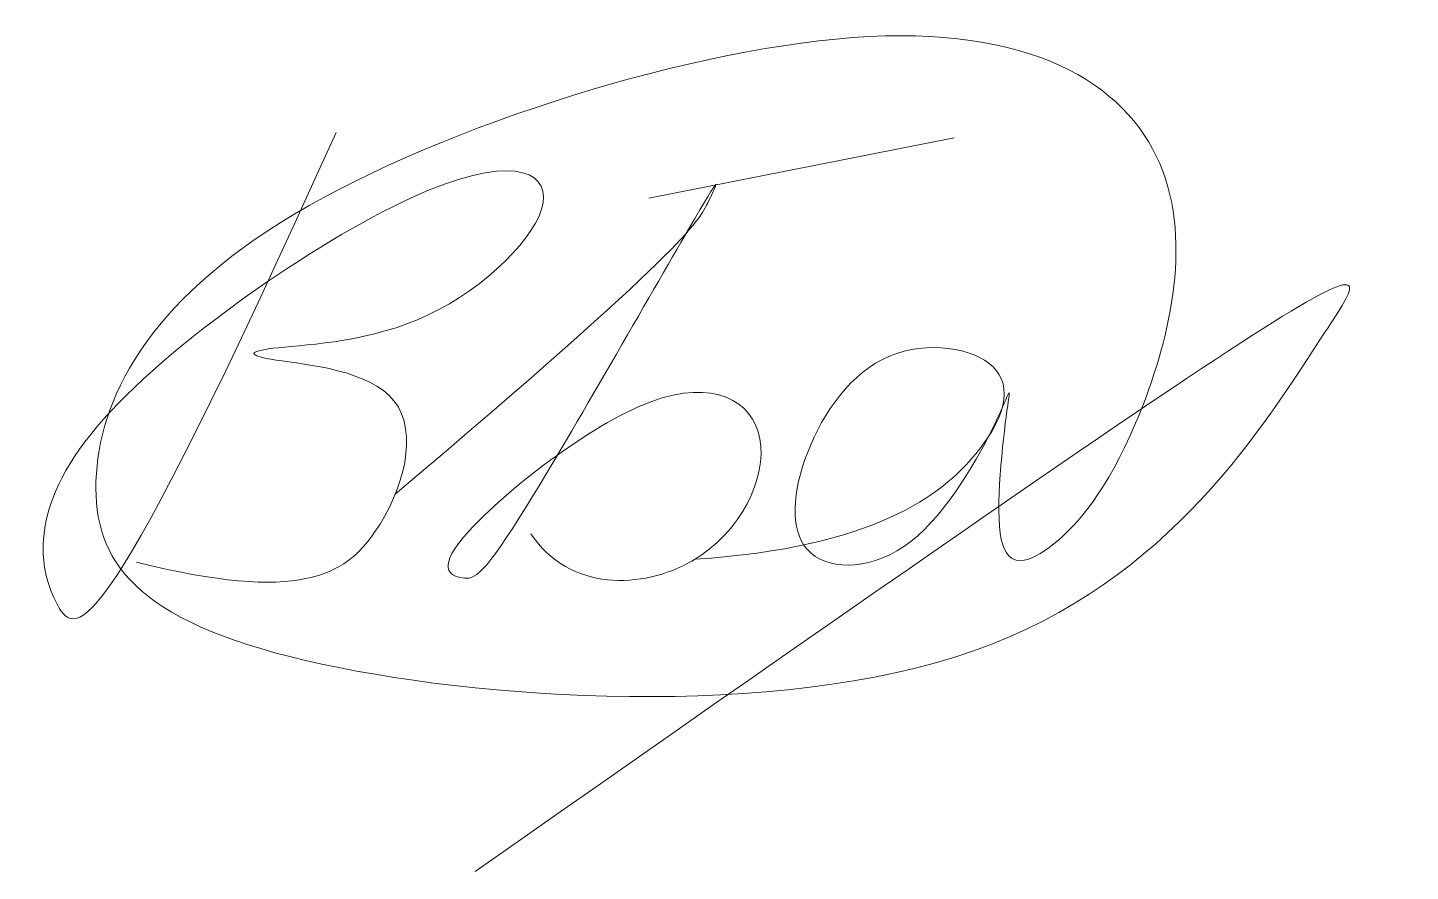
# Model space of a CAD drawing. Header units: millimetres. Extents: x 0.4 to 11.2, y -0.6 to 6.
import ezdxf

# ---------------------------------------------------------------- set-up
doc = ezdxf.new("R2010")
doc.units = ezdxf.units.MM
doc.layers.add('2. d32 - арматура', color=7, linetype='Continuous', lineweight=50, true_color=0x7d3700)
doc.layers.add('Nad', color=94, linetype='Continuous', lineweight=9)

# ---------------------------------------------------------------- blocks, each defined once
blk = doc.blocks.new('Подпись Боркунов')
at = {"layer": 'Nad', "color": 5, "lineweight": 20}
blk.add_line((3.645, 2.577), (7.789, 3.398), dxfattribs=at)
for points in [[(4.269, -2.32), (6.71, -2.161), (8.526, -0.742), (8.592, 0.512), (6.677, 0.71), (5.587, -1.006), (5.554, -2.491), (7.271, -2.458), (8.559, -0.148), (8.559, 0.215), (8.229, -2.557), (9.088, -2.293), (10.244, -0.94), (11.433, 3.218), (7.734, 5.726), (-2.559, 2.495), (-4.45, -1.52), (-2.771, -3.966), (9.45, -4.769), (13.283, 1.667), (13.976, 2.327), (1.29, -6.554)], [(-0.598, 3.47), (-3.751, -3.533), (-4.489, -3.294), (-4.929, -0.806), (1.153, 3.385), (2.851, 2.762), (0.713, 0.66), (-1.784, 0.563), (-1.85, 0.387), (0.717, 0.179), (0.132, -2.152), (-1.085, -2.916), (-3.304, -2.359)], [(0.205, -1.439), (4.134, 1.886), (4.5, 2.616), (4.761, 3.19), (1.524, -2.496), (1.158, -2.652), (0.532, -2.339), (3.978, 0.425), (5.596, -0.462), (4.552, -2.704), (2.568, -2.757), (2.046, -1.974)]]:
    blk.add_open_spline(points, degree=3, dxfattribs=at)

msp = doc.modelspace()

# ---------------------------------------------------------------- block references
at = {"layer": '2. d32 - арматура', "color": 5, "lineweight": 0, "transparency": 33554687, "xscale": 0.5706260149938506, "yscale": 0.5706260149938506, "zscale": 0.5706260149938506}
msp.add_blockref('Подпись Боркунов', (3.176, 3.178), dxfattribs=at)

doc.saveas('drawing.dxf')
